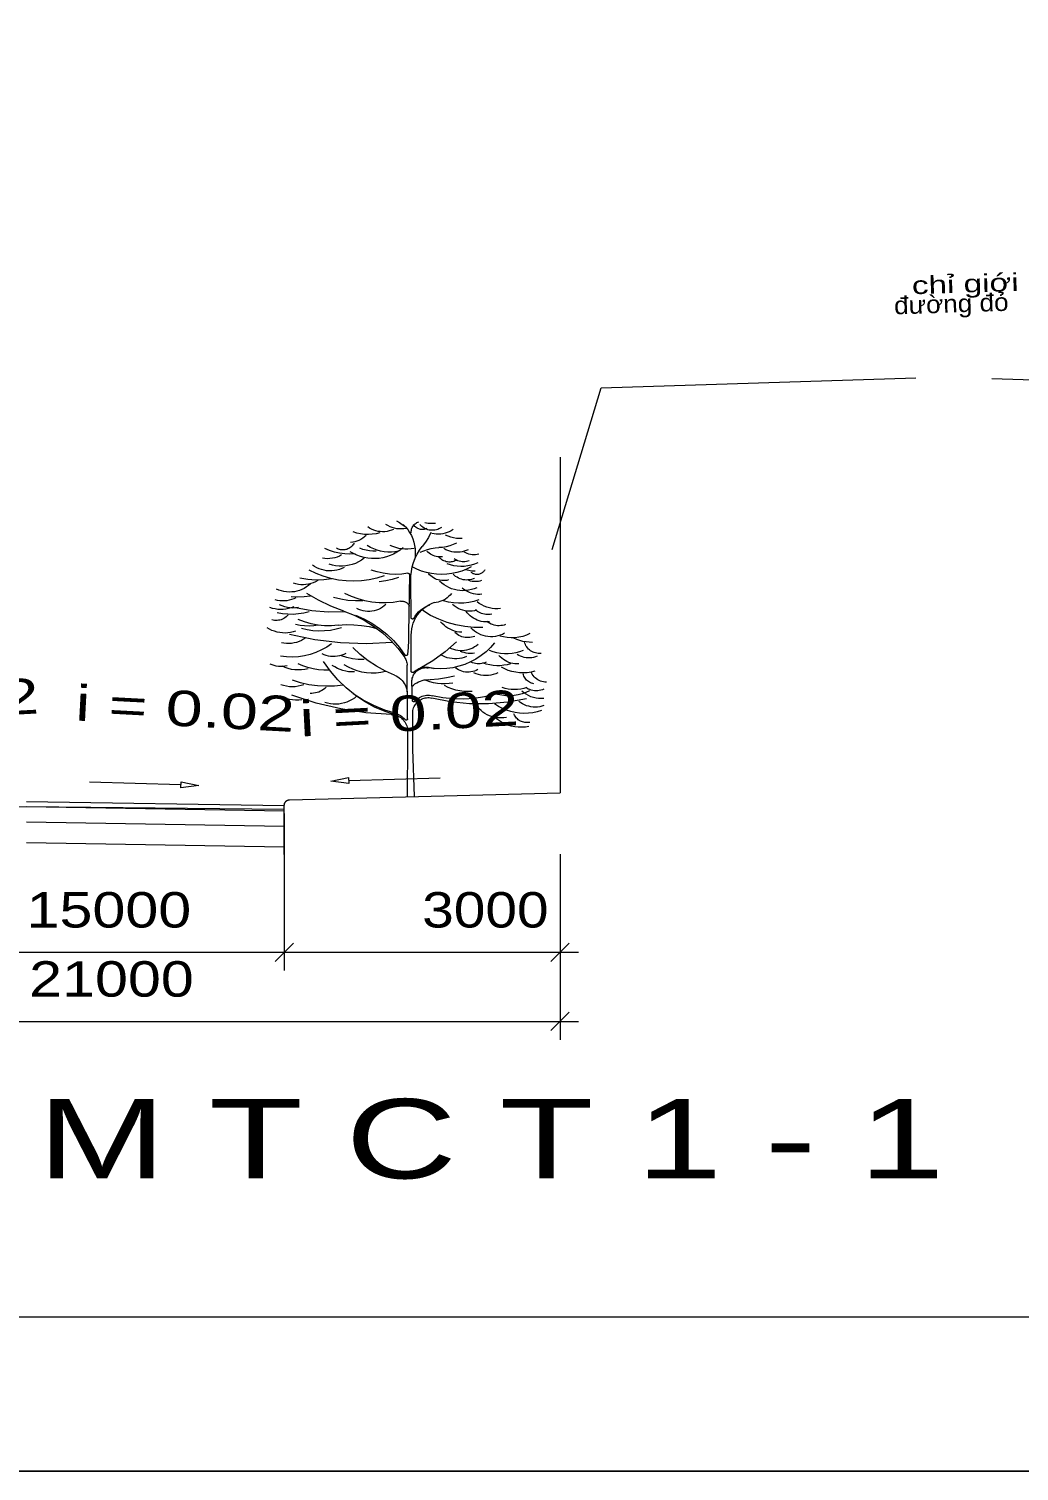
# Model space of a CAD drawing. Header units: metres. Extents: x 532950 to 537618, y 1849954 to 1853119.
# Drawn here: x 534366.3 to 534597.6, y 1849953.7 to 1850290.6 of the extents above; entities that cross this region are included whole.
import ezdxf

# ---------------------------------------------------------------- set-up
doc = ezdxf.new("R2010")
doc.units = ezdxf.units.M
doc.header["$LTSCALE"] = 3.1
for name, color, linetype, lineweight in [('1', 7, 'Continuous', 13), ('16', 7, 'Continuous', 13), ('2', 7, 'Continuous', 13), ('56', 7, 'Continuous', 13), ('57', 7, 'Continuous', 13), ('58', 7, 'Continuous', 13), ('59', 7, 'Continuous', 13)]:
    doc.layers.add(name, color=color, linetype=linetype, lineweight=lineweight)

msp = doc.modelspace()

# ---------------------------------------------------------------- linework, layer by layer
at = {"layer": '1'}
for p, q in [((534455.58, 1850153.03), (534455.46, 1850161.73)), ((534455.58, 1850140.52), (534455.58, 1850148.98)), ((534454.74, 1850129.44), (534454.62, 1850141.95)), ((534455.85, 1850133.71), (534455.74, 1850138.06))]:
    msp.add_line(p, q, dxfattribs=at)
for points in [[(534454.39, 1850173.88), (534453.85, 1850173.79), (534453.3, 1850173.75), (534452.75, 1850173.76), (534452.2, 1850173.82), (534451.66, 1850173.93), (534451.14, 1850174.08), (534450.63, 1850174.29), (534450.14, 1850174.53), (534449.67, 1850174.82)], [(534452.15, 1850175.65), (534452.82, 1850175.23), (534453.49, 1850174.8), (534454.15, 1850174.35)], [(534453.68, 1850174.82), (534454.25, 1850174.24), (534454.76, 1850173.61), (534455.21, 1850172.94), (534455.61, 1850172.22), (534455.93, 1850171.48), (534456.19, 1850170.71), (534456.37, 1850169.91), (534456.49, 1850169.11), (534456.53, 1850168.3), (534456.5, 1850167.49), (534456.39, 1850166.68)], [(534455.57, 1850172.82), (534455.56, 1850173.04), (534455.58, 1850173.27), (534455.61, 1850173.49), (534455.67, 1850173.71), (534455.74, 1850173.92), (534455.83, 1850174.13), (534455.94, 1850174.33), (534456.07, 1850174.51), (534456.21, 1850174.69), (534456.37, 1850174.85), (534456.54, 1850174.99), (534456.73, 1850175.13), (534456.92, 1850175.24), (534457.12, 1850175.34), (534457.34, 1850175.41)], [(534462.64, 1850174.12), (534462.36, 1850173.94), (534462.07, 1850173.79), (534461.76, 1850173.67), (534461.45, 1850173.57), (534461.12, 1850173.5), (534460.79, 1850173.46), (534460.46, 1850173.45), (534460.13, 1850173.47), (534459.81, 1850173.51), (534459.49, 1850173.59), (534459.17, 1850173.69), (534458.87, 1850173.82), (534458.57, 1850173.97), (534458.3, 1850174.15), (534458.04, 1850174.35), (534457.79, 1850174.58), (534457.57, 1850174.82)], [(534461.23, 1850175.06), (534460.4, 1850175.02), (534459.57, 1850175.06), (534458.75, 1850175.18)], [(534445.07, 1850172.23), (534444.69, 1850171.89), (534444.27, 1850171.59), (534443.84, 1850171.32), (534443.38, 1850171.09), (534442.91, 1850170.9), (534442.42, 1850170.75), (534441.92, 1850170.64), (534441.42, 1850170.57)], [(534448.26, 1850172.82), (534447.37, 1850172.63), (534446.47, 1850172.51), (534445.57, 1850172.47), (534444.66, 1850172.5), (534443.76, 1850172.61), (534442.87, 1850172.8), (534442, 1850173.05)], [(534451.44, 1850173.64), (534450.95, 1850173.45), (534450.45, 1850173.29), (534449.93, 1850173.18), (534449.41, 1850173.12), (534448.88, 1850173.1), (534448.35, 1850173.13), (534447.83, 1850173.2), (534447.32, 1850173.32), (534446.82, 1850173.49), (534446.33, 1850173.7), (534445.87, 1850173.94), (534445.42, 1850174.23)], [(534459.22, 1850173.88), (534459.02, 1850173.79), (534458.82, 1850173.72), (534458.61, 1850173.67), (534458.39, 1850173.64), (534458.18, 1850173.63), (534457.96, 1850173.64), (534457.75, 1850173.67), (534457.53, 1850173.72), (534457.33, 1850173.78), (534457.13, 1850173.87), (534456.94, 1850173.97), (534456.76, 1850174.09), (534456.59, 1850174.22), (534456.43, 1850174.37), (534456.29, 1850174.53), (534456.16, 1850174.71)], [(534460.17, 1850172.94), (534459.6, 1850171.78), (534458.93, 1850170.67), (534458.17, 1850169.63)], [(534465.36, 1850173.64), (534464.92, 1850173.36), (534464.46, 1850173.11), (534463.99, 1850172.9), (534463.49, 1850172.74), (534462.98, 1850172.62), (534462.47, 1850172.54), (534461.95, 1850172.51), (534461.43, 1850172.53), (534460.91, 1850172.59), (534460.4, 1850172.7)], [(534467.48, 1850171.52), (534466.81, 1850171.5), (534466.14, 1850171.55), (534465.48, 1850171.66), (534464.83, 1850171.83), (534464.19, 1850172.06), (534463.59, 1850172.34)], [(534442.48, 1850167.98), (534441.27, 1850167.9), (534440.06, 1850167.93), (534438.86, 1850168.07), (534437.67, 1850168.33), (534436.52, 1850168.69), (534435.4, 1850169.16)], [(534442.24, 1850170.46), (534442.12, 1850170.23), (534441.97, 1850170.02), (534441.81, 1850169.83), (534441.64, 1850169.64), (534441.45, 1850169.48), (534441.24, 1850169.33), (534441.02, 1850169.2), (534440.79, 1850169.09), (534440.56, 1850169), (534440.31, 1850168.93), (534440.06, 1850168.88), (534439.81, 1850168.85), (534439.56, 1850168.85), (534439.3, 1850168.87), (534439.05, 1850168.91), (534438.81, 1850168.97), (534438.57, 1850169.05), (534438.34, 1850169.15), (534438.11, 1850169.28)], [(534453.68, 1850169.39), (534452.99, 1850168.84), (534452.25, 1850168.34), (534451.48, 1850167.91), (534450.66, 1850167.55), (534449.83, 1850167.26), (534448.97, 1850167.04), (534448.09, 1850166.89), (534447.2, 1850166.83), (534446.32, 1850166.84), (534445.43, 1850166.92), (534444.56, 1850167.08), (534443.7, 1850167.32), (534442.87, 1850167.62), (534442.07, 1850168), (534441.3, 1850168.45)], [(534447.43, 1850168.57), (534446.63, 1850168.57), (534445.84, 1850168.64), (534445.05, 1850168.78), (534444.28, 1850169), (534443.54, 1850169.28)], [(534452.62, 1850168.57), (534451.79, 1850168.42), (534450.94, 1850168.35), (534450.1, 1850168.35), (534449.25, 1850168.43), (534448.42, 1850168.57), (534447.6, 1850168.79), (534446.81, 1850169.08), (534446.04, 1850169.44), (534445.31, 1850169.87)], [(534456.24, 1850169.23), (534455.54, 1850169.11), (534454.82, 1850169.05), (534454.1, 1850169.05), (534453.39, 1850169.11), (534452.68, 1850169.23), (534451.99, 1850169.4), (534451.31, 1850169.64), (534450.66, 1850169.93)], [(534455.46, 1850161.73), (534455.49, 1850162.79), (534455.61, 1850163.85), (534455.82, 1850164.89), (534456.12, 1850165.92), (534456.51, 1850166.91), (534456.99, 1850167.86), (534457.54, 1850168.77), (534458.17, 1850169.63)], [(534457.69, 1850168.33), (534458.52, 1850168.68), (534459.38, 1850168.97), (534460.26, 1850169.18), (534461.15, 1850169.32), (534462.05, 1850169.39)], [(534462.88, 1850167.27), (534462.51, 1850167.23), (534462.15, 1850167.23), (534461.78, 1850167.26), (534461.42, 1850167.32), (534461.07, 1850167.41), (534460.72, 1850167.54), (534460.39, 1850167.69), (534460.07, 1850167.87), (534459.77, 1850168.08), (534459.48, 1850168.31), (534459.22, 1850168.57)], [(534466.18, 1850170.46), (534465.4, 1850170.1), (534464.59, 1850169.82), (534463.76, 1850169.6), (534462.91, 1850169.46), (534462.05, 1850169.39)], [(534468.89, 1850168.92), (534468.45, 1850168.72), (534467.98, 1850168.55), (534467.5, 1850168.42), (534467.02, 1850168.34), (534466.53, 1850168.3), (534466.03, 1850168.3), (534465.54, 1850168.34), (534465.05, 1850168.42), (534464.58, 1850168.55), (534464.11, 1850168.71), (534463.66, 1850168.92), (534463.23, 1850169.16)], [(534471.37, 1850167.86), (534470.99, 1850167.78), (534470.6, 1850167.74), (534470.2, 1850167.72), (534469.81, 1850167.74), (534469.42, 1850167.8), (534469.04, 1850167.88), (534468.66, 1850168), (534468.3, 1850168.15), (534467.95, 1850168.33)], [(534439.92, 1850164.75), (534439.37, 1850164.5), (534438.81, 1850164.29), (534438.22, 1850164.13), (534437.63, 1850164.03), (534437.03, 1850163.97), (534436.43, 1850163.97), (534435.83, 1850164.01), (534435.23, 1850164.11), (534434.65, 1850164.26), (534434.08, 1850164.46), (534433.53, 1850164.71), (534433, 1850165), (534432.5, 1850165.34)], [(534439.33, 1850167.68), (534438.82, 1850167.42), (534438.28, 1850167.2), (534437.72, 1850167.03), (534437.16, 1850166.9), (534436.58, 1850166.83), (534436, 1850166.8), (534435.42, 1850166.83), (534434.84, 1850166.9)], [(534444.61, 1850166.9), (534443.96, 1850166.45), (534443.28, 1850166.06), (534442.56, 1850165.73), (534441.82, 1850165.46), (534441.06, 1850165.27), (534440.29, 1850165.14), (534439.5, 1850165.08), (534438.72, 1850165.09), (534437.93, 1850165.17), (534437.16, 1850165.31), (534436.4, 1850165.53)], [(534469.6, 1850164.91), (534468.53, 1850164.37), (534467.41, 1850163.92), (534466.27, 1850163.57), (534465.09, 1850163.32), (534463.9, 1850163.17), (534462.7, 1850163.12), (534461.5, 1850163.17), (534460.31, 1850163.32), (534459.14, 1850163.57), (534457.99, 1850163.92), (534456.88, 1850164.37), (534455.8, 1850164.91)], [(534466.3, 1850166.56), (534466.05, 1850166.41), (534465.78, 1850166.29), (534465.51, 1850166.19), (534465.23, 1850166.11), (534464.94, 1850166.06), (534464.65, 1850166.04), (534464.36, 1850166.04), (534464.07, 1850166.07), (534463.78, 1850166.12), (534463.5, 1850166.2), (534463.23, 1850166.3), (534462.96, 1850166.43), (534462.71, 1850166.58), (534462.48, 1850166.75), (534462.26, 1850166.94), (534462.05, 1850167.15)], [(534471.13, 1850165.85), (534470.37, 1850165.54), (534469.59, 1850165.3), (534468.79, 1850165.13), (534467.97, 1850165.03), (534467.15, 1850165.01), (534466.33, 1850165.05), (534465.52, 1850165.17), (534464.72, 1850165.36), (534463.94, 1850165.62)], [(534469.13, 1850166.32), (534468.81, 1850166.23), (534468.48, 1850166.16), (534468.14, 1850166.12), (534467.81, 1850166.11), (534467.47, 1850166.12), (534467.14, 1850166.17), (534466.81, 1850166.24), (534466.49, 1850166.34), (534466.18, 1850166.47), (534465.88, 1850166.62), (534465.59, 1850166.8)], [(534433.75, 1850161.71), (534433.23, 1850161.43), (534432.69, 1850161.19), (534432.14, 1850160.99), (534431.57, 1850160.85), (534430.98, 1850160.76), (534430.4, 1850160.72), (534429.81, 1850160.73), (534429.22, 1850160.79), (534428.64, 1850160.91), (534428.08, 1850161.07)], [(534437.06, 1850162.09), (534435.18, 1850161.87), (534433.29, 1850161.83), (534431.41, 1850161.97), (534429.54, 1850162.29)], [(534449.29, 1850162.79), (534447.56, 1850162.26), (534445.79, 1850161.87), (534443.99, 1850161.64), (534442.17, 1850161.55), (534440.36, 1850161.61), (534438.56, 1850161.83), (534436.78, 1850162.2), (534435.04, 1850162.71), (534433.35, 1850163.37), (534431.72, 1850164.16)], [(534454.79, 1850163.41), (534453.36, 1850163.21), (534451.92, 1850163.14), (534450.47, 1850163.2), (534449.04, 1850163.4), (534447.64, 1850163.72), (534446.26, 1850164.17)], [(534452.61, 1850162.4), (534451.15, 1850161.94), (534449.65, 1850161.62), (534448.12, 1850161.43)], [(534454.79, 1850163.41), (534454.82, 1850163.42), (534454.85, 1850163.42), (534454.87, 1850163.42), (534454.9, 1850163.41), (534454.93, 1850163.41), (534454.96, 1850163.4), (534454.98, 1850163.39), (534455.01, 1850163.37), (534455.03, 1850163.36), (534455.06, 1850163.34), (534455.08, 1850163.32), (534455.1, 1850163.3), (534455.11, 1850163.28), (534455.13, 1850163.25), (534455.14, 1850163.23), (534455.15, 1850163.2), (534455.16, 1850163.17), (534455.17, 1850163.15), (534455.17, 1850163.12), (534455.17, 1850163.09)], [(534455.17, 1850163.09), (534455.12, 1850158.5), (534455.06, 1850153.9), (534454.98, 1850149.31)], [(534464.29, 1850161.84), (534463.9, 1850161.75), (534463.5, 1850161.7), (534463.1, 1850161.69), (534462.7, 1850161.71), (534462.3, 1850161.77), (534461.9, 1850161.86), (534461.52, 1850161.98), (534461.15, 1850162.14), (534460.79, 1850162.33), (534460.46, 1850162.55), (534460.14, 1850162.8), (534459.85, 1850163.07), (534459.58, 1850163.37)], [(534470.89, 1850160.03), (534470.27, 1850159.78), (534469.63, 1850159.59), (534468.97, 1850159.45), (534468.31, 1850159.37), (534467.64, 1850159.34), (534466.97, 1850159.37), (534466.31, 1850159.46), (534465.66, 1850159.61), (534465.02, 1850159.81), (534464.4, 1850160.06), (534463.8, 1850160.37), (534463.24, 1850160.72), (534462.7, 1850161.12), (534462.21, 1850161.57)], [(534470.4, 1850162.22), (534470.04, 1850162.08), (534469.66, 1850161.96), (534469.28, 1850161.88), (534468.89, 1850161.84), (534468.5, 1850161.83), (534468.12, 1850161.85), (534467.73, 1850161.91), (534467.35, 1850162), (534466.98, 1850162.12), (534466.62, 1850162.28), (534466.28, 1850162.47), (534465.96, 1850162.68), (534465.65, 1850162.93), (534465.37, 1850163.2)], [(534470.48, 1850163.93), (534470.11, 1850163.91), (534469.74, 1850163.91), (534469.37, 1850163.95), (534469, 1850164.02), (534468.64, 1850164.12), (534468.29, 1850164.25)], [(534471.96, 1850161.72), (534471.62, 1850161.6), (534471.26, 1850161.52), (534470.9, 1850161.47), (534470.54, 1850161.45), (534470.17, 1850161.46), (534469.81, 1850161.51), (534469.46, 1850161.59), (534469.11, 1850161.7), (534468.78, 1850161.84)], [(534472.79, 1850164.2), (534472.69, 1850164.04), (534472.58, 1850163.89), (534472.46, 1850163.76), (534472.32, 1850163.63), (534472.18, 1850163.51), (534472.02, 1850163.41), (534471.86, 1850163.32), (534471.69, 1850163.25), (534471.51, 1850163.19), (534471.33, 1850163.15), (534471.15, 1850163.13), (534470.97, 1850163.12), (534470.78, 1850163.13), (534470.6, 1850163.15), (534470.42, 1850163.19), (534470.24, 1850163.24), (534470.07, 1850163.31), (534469.9, 1850163.4), (534469.75, 1850163.5), (534469.6, 1850163.61)], [(534432.04, 1850160.97), (534431.58, 1850160.57), (534431.09, 1850160.21), (534430.57, 1850159.89), (534430.03, 1850159.62), (534429.46, 1850159.4), (534428.88, 1850159.23), (534428.28, 1850159.11), (534427.67, 1850159.05), (534427.07, 1850159.03), (534426.46, 1850159.07), (534425.86, 1850159.16), (534425.27, 1850159.3), (534424.69, 1850159.49), (534424.13, 1850159.73)], [(534432.09, 1850158.08), (534430.59, 1850157.87), (534429.08, 1850157.8), (534427.57, 1850157.89)], [(534439.82, 1850154.59), (534436.84, 1850155.73), (534433.96, 1850157.09), (534431.19, 1850158.67)], [(534453.04, 1850156.87), (534451.39, 1850156.6), (534449.73, 1850156.48), (534448.07, 1850156.5), (534446.41, 1850156.67), (534444.78, 1850156.97), (534443.18, 1850157.42), (534441.62, 1850158), (534440.11, 1850158.71)], [(534464.96, 1850158.65), (534464.66, 1850158.29), (534464.32, 1850157.96), (534463.96, 1850157.66), (534463.57, 1850157.39), (534463.16, 1850157.16), (534462.73, 1850156.96), (534462.29, 1850156.8), (534461.84, 1850156.67), (534461.38, 1850156.58), (534460.91, 1850156.54)], [(534472.08, 1850158.53), (534471.58, 1850158.49), (534471.09, 1850158.49), (534470.59, 1850158.53), (534470.1, 1850158.62), (534469.62, 1850158.74), (534469.16, 1850158.91), (534468.71, 1850159.12), (534468.27, 1850159.36), (534467.86, 1850159.64), (534467.48, 1850159.95)], [(534428.14, 1850155.59), (534427.55, 1850155.36), (534426.94, 1850155.17), (534426.31, 1850155.04), (534425.68, 1850154.97), (534425.04, 1850154.95), (534424.4, 1850154.98), (534423.77, 1850155.07), (534423.15, 1850155.21), (534422.54, 1850155.4)], [(534428.65, 1850157.69), (534428.15, 1850157.46), (534427.63, 1850157.27), (534427.1, 1850157.12), (534426.56, 1850157.01), (534426.01, 1850156.96), (534425.45, 1850156.94), (534424.9, 1850156.98), (534424.35, 1850157.06), (534423.81, 1850157.18)], [(534429.23, 1850155.4), (534428.59, 1850155.31), (534427.94, 1850155.29), (534427.3, 1850155.32), (534426.66, 1850155.41), (534426.03, 1850155.56), (534425.42, 1850155.77), (534424.83, 1850156.04)], [(534439.99, 1850154.38), (534436.16, 1850154.32), (534432.35, 1850154.64), (534428.59, 1850155.33)], [(534444.25, 1850156.99), (534442.53, 1850156.96), (534440.81, 1850157.08), (534439.11, 1850157.35), (534437.44, 1850157.76)], [(534439.82, 1850154.59), (534442.24, 1850153.64), (534444.57, 1850152.47), (534446.77, 1850151.09), (534448.84, 1850149.52), (534450.76, 1850147.75), (534452.5, 1850145.82), (534454.06, 1850143.74)], [(534449.68, 1850156.15), (534449.29, 1850155.8), (534448.86, 1850155.49), (534448.41, 1850155.22), (534447.94, 1850154.98), (534447.45, 1850154.8), (534446.94, 1850154.65), (534446.42, 1850154.55), (534445.9, 1850154.5), (534445.37, 1850154.5), (534444.85, 1850154.54), (534444.33, 1850154.63), (534443.82, 1850154.77), (534443.33, 1850154.95), (534442.85, 1850155.17)], [(534453.04, 1850156.87), (534453.2, 1850156.89), (534453.36, 1850156.9), (534453.52, 1850156.9), (534453.68, 1850156.88), (534453.84, 1850156.85), (534454, 1850156.81), (534454.15, 1850156.75), (534454.3, 1850156.68), (534454.44, 1850156.59), (534454.57, 1850156.5), (534454.69, 1850156.39), (534454.8, 1850156.27), (534454.91, 1850156.14), (534455, 1850156.01), (534455.07, 1850155.87), (534455.14, 1850155.72)], [(534455.58, 1850148.98), (534455.61, 1850149.69), (534455.7, 1850150.4), (534455.86, 1850151.1), (534456.07, 1850151.78), (534456.35, 1850152.44), (534456.68, 1850153.07), (534457.07, 1850153.68), (534457.51, 1850154.24), (534457.99, 1850154.77), (534458.52, 1850155.25), (534459.09, 1850155.68), (534459.7, 1850156.06), (534460.34, 1850156.38), (534461, 1850156.65)], [(534456.19, 1850152.87), (534456.52, 1850153.41), (534456.89, 1850153.91), (534457.31, 1850154.37), (534457.77, 1850154.8), (534458.27, 1850155.19), (534458.8, 1850155.52), (534459.35, 1850155.81), (534459.93, 1850156.05)], [(534472.27, 1850150.78), (534470.17, 1850150.78), (534468.07, 1850150.97), (534466, 1850151.35), (534463.97, 1850151.91), (534462.01, 1850152.66), (534460.11, 1850153.58), (534458.31, 1850154.68)], [(534471.37, 1850157.19), (534470.22, 1850156.83), (534469.05, 1850156.58), (534467.86, 1850156.44), (534466.65, 1850156.4), (534465.45, 1850156.47), (534464.27, 1850156.66), (534463.1, 1850156.94)], [(534470.89, 1850154.76), (534470.35, 1850154.64), (534469.8, 1850154.58), (534469.25, 1850154.56), (534468.7, 1850154.59), (534468.15, 1850154.67), (534467.61, 1850154.81), (534467.09, 1850154.98), (534466.58, 1850155.21), (534466.1, 1850155.48), (534465.64, 1850155.79), (534465.21, 1850156.14)], [(534473.9, 1850152.08), (534473.41, 1850152.04), (534472.92, 1850152.04), (534472.43, 1850152.09), (534471.95, 1850152.17), (534471.47, 1850152.3), (534471.01, 1850152.46), (534470.56, 1850152.67), (534470.14, 1850152.91), (534469.73, 1850153.18), (534469.35, 1850153.49), (534468.99, 1850153.83), (534468.67, 1850154.2), (534468.38, 1850154.59)], [(534474.38, 1850153.86), (534474.05, 1850153.8), (534473.7, 1850153.76), (534473.36, 1850153.75), (534473.02, 1850153.77), (534472.68, 1850153.82), (534472.34, 1850153.9), (534472.01, 1850154), (534471.7, 1850154.14), (534471.39, 1850154.3), (534471.1, 1850154.48), (534470.83, 1850154.69), (534470.57, 1850154.92)], [(534476.43, 1850155.17), (534475.79, 1850155.13), (534475.14, 1850155.14), (534474.49, 1850155.21), (534473.86, 1850155.33), (534473.23, 1850155.51), (534472.63, 1850155.74), (534472.05, 1850156.02), (534471.49, 1850156.36), (534470.97, 1850156.74)], [(534426.81, 1850153.68), (534426.59, 1850153.44), (534426.35, 1850153.21), (534426.09, 1850153.02), (534425.82, 1850152.84), (534425.53, 1850152.7), (534425.22, 1850152.57), (534424.91, 1850152.48), (534424.59, 1850152.42), (534424.27, 1850152.38), (534423.95, 1850152.37), (534423.62, 1850152.4), (534423.3, 1850152.45), (534422.99, 1850152.53)], [(534431.71, 1850154.44), (534430.49, 1850154.12), (534429.25, 1850153.91), (534428, 1850153.81), (534426.74, 1850153.83), (534425.49, 1850153.95), (534424.26, 1850154.19)], [(534433.87, 1850151.26), (534432.81, 1850151.11), (534431.75, 1850151.06), (534430.69, 1850151.1), (534429.63, 1850151.23), (534428.59, 1850151.46)], [(534438.55, 1850151.26), (534436.96, 1850151.14), (534435.36, 1850151.16), (534433.78, 1850151.32), (534432.21, 1850151.62), (534430.67, 1850152.06), (534429.18, 1850152.63)], [(534438.55, 1850151.26), (534440.36, 1850151.41), (534442.18, 1850151.4), (534443.99, 1850151.24), (534445.78, 1850150.94), (534447.53, 1850150.48)], [(534442.56, 1850153.64), (534444.52, 1850152.76), (534446.41, 1850151.72), (534448.2, 1850150.52), (534449.87, 1850149.17), (534451.42, 1850147.67), (534452.84, 1850146.05), (534454.11, 1850144.31)], [(534456.19, 1850152.87), (534456.17, 1850152.85), (534456.16, 1850152.83), (534456.14, 1850152.8), (534456.12, 1850152.79), (534456.1, 1850152.77), (534456.07, 1850152.75), (534456.05, 1850152.74), (534456.02, 1850152.73), (534456, 1850152.72), (534455.97, 1850152.71), (534455.94, 1850152.71), (534455.91, 1850152.71), (534455.88, 1850152.71), (534455.86, 1850152.71), (534455.83, 1850152.72), (534455.8, 1850152.72), (534455.77, 1850152.73), (534455.75, 1850152.75), (534455.73, 1850152.76), (534455.7, 1850152.78), (534455.68, 1850152.8), (534455.66, 1850152.82), (534455.64, 1850152.84), (534455.63, 1850152.86), (534455.62, 1850152.89), (534455.6, 1850152.91), (534455.6, 1850152.94), (534455.59, 1850152.97), (534455.58, 1850153), (534455.58, 1850153.03)], [(534467.4, 1850149.64), (534466.84, 1850149.68), (534466.27, 1850149.77), (534465.72, 1850149.9), (534465.18, 1850150.09), (534464.66, 1850150.32), (534464.16, 1850150.59), (534463.69, 1850150.9), (534463.24, 1850151.26), (534462.83, 1850151.65), (534462.45, 1850152.08)], [(534477.63, 1850151.43), (534477.26, 1850151.31), (534476.88, 1850151.23), (534476.5, 1850151.18), (534476.12, 1850151.16), (534475.73, 1850151.17), (534475.34, 1850151.22), (534474.97, 1850151.3), (534474.6, 1850151.41), (534474.24, 1850151.55), (534473.89, 1850151.73), (534473.56, 1850151.93), (534473.25, 1850152.16)], [(534428.59, 1850149.9), (534427.99, 1850149.71), (534427.38, 1850149.57), (534426.75, 1850149.48), (534426.13, 1850149.45), (534425.5, 1850149.47), (534424.87, 1850149.55), (534424.25, 1850149.67), (534423.65, 1850149.85), (534423.06, 1850150.08), (534422.5, 1850150.35), (534421.96, 1850150.68)], [(534430.94, 1850148.33), (534430.44, 1850148), (534429.92, 1850147.71), (534429.38, 1850147.47), (534428.81, 1850147.28), (534428.23, 1850147.13), (534427.65, 1850147.03), (534427.05, 1850146.99), (534426.45, 1850147), (534425.86, 1850147.05), (534425.28, 1850147.16)], [(534451.15, 1850147.26), (534445.1, 1850146.93), (534439.05, 1850147.13), (534433.05, 1850147.86), (534427.13, 1850149.12)], [(534439.33, 1850150.68), (534438.02, 1850150.32), (534436.69, 1850150.08), (534435.34, 1850149.94), (534433.98, 1850149.91), (534432.63, 1850149.99), (534431.28, 1850150.18), (534429.96, 1850150.48)], [(534454.98, 1850149.31), (534454.93, 1850147.69), (534454.84, 1850146.07), (534454.7, 1850144.46)], [(534470.41, 1850148.67), (534470.05, 1850148.55), (534469.67, 1850148.46), (534469.3, 1850148.4), (534468.92, 1850148.38), (534468.54, 1850148.39), (534468.16, 1850148.43), (534467.78, 1850148.5), (534467.42, 1850148.6), (534467.06, 1850148.74), (534466.71, 1850148.9), (534466.38, 1850149.09), (534466.07, 1850149.31), (534465.78, 1850149.56)], [(534477.39, 1850149.4), (534476.87, 1850149.14), (534476.34, 1850148.93), (534475.79, 1850148.77), (534475.23, 1850148.66), (534474.66, 1850148.6), (534474.08, 1850148.59), (534473.51, 1850148.64), (534472.94, 1850148.73), (534472.39, 1850148.87), (534471.85, 1850149.07), (534471.33, 1850149.31), (534470.83, 1850149.59), (534470.36, 1850149.92), (534469.92, 1850150.29), (534469.51, 1850150.7)], [(534483.31, 1850149.32), (534482.48, 1850148.96), (534481.62, 1850148.68), (534480.73, 1850148.49), (534479.84, 1850148.37), (534478.93, 1850148.34), (534478.03, 1850148.39), (534477.13, 1850148.53), (534476.25, 1850148.75)], [(534483.88, 1850147.28), (534483.14, 1850147.29), (534482.4, 1850147.36), (534481.67, 1850147.49), (534480.95, 1850147.68), (534480.25, 1850147.94), (534479.58, 1850148.26)], [(534436.99, 1850146.96), (534435.84, 1850146.17), (534434.61, 1850145.49), (534433.34, 1850144.91), (534432.01, 1850144.46), (534430.65, 1850144.12), (534429.27, 1850143.91), (534427.87, 1850143.83), (534426.47, 1850143.87), (534425.08, 1850144.03)], [(534440.33, 1850144.69), (534439.86, 1850144.46), (534439.36, 1850144.27), (534438.86, 1850144.13), (534438.34, 1850144.03), (534437.81, 1850143.97), (534437.29, 1850143.96), (534436.76, 1850144), (534436.24, 1850144.08), (534435.73, 1850144.21), (534435.23, 1850144.38), (534434.75, 1850144.6)], [(534451.68, 1850139.59), (534449.54, 1850140.55), (534447.48, 1850141.69), (534445.53, 1850142.99), (534443.68, 1850144.44), (534441.97, 1850146.04)], [(534454.7, 1850144.46), (534454.7, 1850144.43), (534454.69, 1850144.41), (534454.68, 1850144.38), (534454.67, 1850144.35), (534454.66, 1850144.33), (534454.64, 1850144.3), (534454.62, 1850144.28), (534454.6, 1850144.26), (534454.58, 1850144.24), (534454.56, 1850144.23), (534454.54, 1850144.21), (534454.51, 1850144.2), (534454.48, 1850144.19), (534454.46, 1850144.18), (534454.43, 1850144.17), (534454.4, 1850144.17), (534454.37, 1850144.17), (534454.34, 1850144.17), (534454.32, 1850144.18), (534454.29, 1850144.18), (534454.26, 1850144.19), (534454.24, 1850144.2), (534454.21, 1850144.22), (534454.19, 1850144.23), (534454.17, 1850144.25), (534454.14, 1850144.27), (534454.13, 1850144.29), (534454.11, 1850144.31)], [(534466.19, 1850147.37), (534463.51, 1850145.06), (534460.63, 1850142.99), (534457.58, 1850141.19)], [(534475.07, 1850147.16), (534474.11, 1850146.07), (534473.05, 1850145.08), (534471.92, 1850144.18), (534470.71, 1850143.38), (534469.43, 1850142.7), (534468.09, 1850142.13), (534466.72, 1850141.68), (534465.3, 1850141.35), (534463.87, 1850141.15), (534462.42, 1850141.08), (534460.97, 1850141.14), (534459.53, 1850141.32)], [(534471.22, 1850146.8), (534470.82, 1850146.48), (534470.4, 1850146.2), (534469.96, 1850145.95), (534469.49, 1850145.74), (534469.01, 1850145.58), (534468.52, 1850145.45), (534468.02, 1850145.37), (534467.51, 1850145.33), (534467, 1850145.33), (534466.49, 1850145.38), (534465.99, 1850145.47), (534465.5, 1850145.6), (534465.02, 1850145.77), (534464.56, 1850145.99)], [(534470.33, 1850144.77), (534469.86, 1850144.71), (534469.38, 1850144.69), (534468.91, 1850144.71), (534468.44, 1850144.77), (534467.98, 1850144.87), (534467.52, 1850145), (534467.08, 1850145.17)], [(534481.71, 1850145.4), (534480.87, 1850145.09), (534480.01, 1850144.86), (534479.13, 1850144.71), (534478.25, 1850144.63), (534477.36, 1850144.63), (534476.47, 1850144.71), (534475.59, 1850144.86), (534474.73, 1850145.09), (534473.9, 1850145.4)], [(534485.91, 1850144.69), (534485.59, 1850144.67), (534485.27, 1850144.68), (534484.95, 1850144.72), (534484.64, 1850144.79), (534484.33, 1850144.88), (534484.03, 1850145), (534483.75, 1850145.15), (534483.47, 1850145.32), (534483.22, 1850145.51), (534482.98, 1850145.72), (534482.76, 1850145.96), (534482.56, 1850146.21), (534482.39, 1850146.48), (534482.24, 1850146.77), (534482.11, 1850147.06), (534482.01, 1850147.37)], [(534426.57, 1850141.81), (534426.07, 1850141.71), (534425.57, 1850141.66), (534425.07, 1850141.64), (534424.56, 1850141.67), (534424.06, 1850141.74), (534423.57, 1850141.85), (534423.09, 1850142), (534422.62, 1850142.19)], [(534431.48, 1850141.13), (534430.72, 1850140.96), (534429.95, 1850140.85), (534429.17, 1850140.82), (534428.39, 1850140.86), (534427.62, 1850140.97), (534426.86, 1850141.15), (534426.13, 1850141.4), (534425.41, 1850141.71)], [(534436.38, 1850140.75), (534435.14, 1850140.75), (534433.9, 1850140.85), (534432.68, 1850141.06), (534431.47, 1850141.37), (534430.3, 1850141.78), (534429.17, 1850142.29)], [(534452.07, 1850130.25), (534449.51, 1850131.09), (534447.04, 1850132.16), (534444.68, 1850133.45), (534442.45, 1850134.95), (534440.36, 1850136.65), (534438.43, 1850138.53), (534436.69, 1850140.57), (534435.13, 1850142.77)], [(534442.35, 1850140.36), (534441.66, 1850140.36), (534440.97, 1850140.42), (534440.29, 1850140.53), (534439.62, 1850140.7), (534438.97, 1850140.92), (534438.34, 1850141.2), (534437.73, 1850141.53), (534437.15, 1850141.9)], [(534444.56, 1850143.25), (534443.22, 1850143.28), (534441.88, 1850143.44), (534440.56, 1850143.72), (534439.27, 1850144.12)], [(534449.57, 1850140.46), (534448.48, 1850140.24), (534447.37, 1850140.11), (534446.26, 1850140.09), (534445.15, 1850140.17), (534444.05, 1850140.34), (534442.97, 1850140.62), (534441.92, 1850140.99), (534440.91, 1850141.45), (534439.94, 1850142)], [(534454.06, 1850143.74), (534454.2, 1850143.51), (534454.33, 1850143.27), (534454.43, 1850143.01), (534454.51, 1850142.76), (534454.57, 1850142.49), (534454.6, 1850142.22), (534454.62, 1850141.95)], [(534455.74, 1850138.06), (534455.75, 1850138.34), (534455.78, 1850138.63), (534455.84, 1850138.91), (534455.92, 1850139.18), (534456.02, 1850139.45), (534456.15, 1850139.7), (534456.3, 1850139.95), (534456.47, 1850140.18), (534456.66, 1850140.39), (534456.87, 1850140.59), (534457.09, 1850140.76), (534457.33, 1850140.92), (534457.58, 1850141.05), (534457.85, 1850141.17), (534458.12, 1850141.25), (534458.4, 1850141.32), (534458.68, 1850141.36), (534458.96, 1850141.37), (534459.25, 1850141.36), (534459.53, 1850141.32)], [(534456.12, 1850140.29), (534456.41, 1850140.54), (534456.72, 1850140.77), (534457.05, 1850140.97), (534457.39, 1850141.14), (534457.75, 1850141.28), (534458.12, 1850141.38), (534458.49, 1850141.46), (534458.87, 1850141.5), (534459.26, 1850141.5), (534459.64, 1850141.47), (534460.02, 1850141.41), (534460.39, 1850141.32), (534460.75, 1850141.19)], [(534468.46, 1850143.96), (534467.93, 1850143.76), (534467.38, 1850143.6), (534466.82, 1850143.5), (534466.26, 1850143.44), (534465.69, 1850143.43), (534465.13, 1850143.47), (534464.56, 1850143.55), (534464.01, 1850143.69), (534463.47, 1850143.87), (534462.95, 1850144.09), (534462.45, 1850144.36)], [(534471.16, 1850140.91), (534470.78, 1850140.72), (534470.37, 1850140.57), (534469.96, 1850140.45), (534469.54, 1850140.37), (534469.11, 1850140.33), (534468.68, 1850140.32), (534468.25, 1850140.35), (534467.83, 1850140.42), (534467.42, 1850140.53), (534467.01, 1850140.67), (534466.62, 1850140.85), (534466.24, 1850141.06), (534465.89, 1850141.3)], [(534473.11, 1850142.66), (534472.78, 1850142.53), (534472.43, 1850142.42), (534472.08, 1850142.34), (534471.72, 1850142.29), (534471.36, 1850142.27), (534470.99, 1850142.29), (534470.63, 1850142.34), (534470.28, 1850142.42), (534469.93, 1850142.53), (534469.6, 1850142.66)], [(534478.78, 1850142.27), (534477.98, 1850142.06), (534477.18, 1850141.91), (534476.36, 1850141.83), (534475.54, 1850141.82), (534474.72, 1850141.88), (534473.91, 1850142.01), (534473.11, 1850142.2), (534472.33, 1850142.47)], [(534480.73, 1850142.27), (534480.25, 1850142.26), (534479.77, 1850142.28), (534479.3, 1850142.34), (534478.83, 1850142.45), (534478.37, 1850142.59), (534477.93, 1850142.78), (534477.5, 1850143), (534477.1, 1850143.26), (534476.72, 1850143.55), (534476.37, 1850143.87), (534476.04, 1850144.23)], [(534484.44, 1850140.52), (534483.57, 1850140.31), (534482.68, 1850140.18), (534481.78, 1850140.13), (534480.88, 1850140.16), (534479.99, 1850140.28), (534479.11, 1850140.47), (534478.26, 1850140.73), (534477.43, 1850141.08), (534476.63, 1850141.49)], [(534485.03, 1850144.03), (534484.61, 1850143.88), (534484.18, 1850143.77), (534483.74, 1850143.69), (534483.3, 1850143.65), (534482.86, 1850143.65), (534482.41, 1850143.68), (534481.98, 1850143.76), (534481.55, 1850143.87), (534481.13, 1850144.02), (534480.73, 1850144.2), (534480.34, 1850144.42)], [(534439.66, 1850137.28), (534437.67, 1850137.06), (534435.66, 1850137.01), (534433.67, 1850137.12), (534431.68, 1850137.39), (534429.73, 1850137.84), (534427.82, 1850138.44)], [(534451.68, 1850139.59), (534452.08, 1850139.42), (534452.45, 1850139.2), (534452.8, 1850138.96), (534453.13, 1850138.68), (534453.43, 1850138.38), (534453.71, 1850138.05), (534453.95, 1850137.7), (534454.16, 1850137.32), (534454.34, 1850136.93), (534454.47, 1850136.53), (534454.58, 1850136.11), (534454.64, 1850135.69), (534454.67, 1850135.26)], [(534456.12, 1850140.29), (534456.1, 1850140.27), (534456.08, 1850140.25), (534456.06, 1850140.24), (534456.03, 1850140.23), (534456, 1850140.22), (534455.98, 1850140.21), (534455.95, 1850140.2), (534455.92, 1850140.2), (534455.89, 1850140.2), (534455.87, 1850140.2), (534455.84, 1850140.2), (534455.81, 1850140.21), (534455.78, 1850140.22), (534455.76, 1850140.23), (534455.73, 1850140.24), (534455.71, 1850140.26), (534455.69, 1850140.28), (534455.67, 1850140.3), (534455.65, 1850140.32), (534455.63, 1850140.34), (534455.62, 1850140.36), (534455.6, 1850140.39), (534455.59, 1850140.41), (534455.59, 1850140.44), (534455.58, 1850140.47), (534455.58, 1850140.49), (534455.58, 1850140.52)], [(534455.74, 1850137), (534456.09, 1850137.31), (534456.46, 1850137.59), (534456.86, 1850137.84), (534457.28, 1850138.06), (534457.72, 1850138.24), (534458.16, 1850138.38), (534458.62, 1850138.49), (534459.09, 1850138.55), (534459.56, 1850138.58), (534460.03, 1850138.56)], [(534465.3, 1850137.78), (534464.41, 1850137.64), (534463.5, 1850137.57), (534462.59, 1850137.58), (534461.69, 1850137.67), (534460.79, 1850137.83), (534459.91, 1850138.06), (534459.06, 1850138.37)], [(534465.69, 1850139.34), (534463.82, 1850138.97), (534461.93, 1850138.71), (534460.03, 1850138.56)], [(534475.85, 1850140.12), (534475.31, 1850139.91), (534474.75, 1850139.74), (534474.18, 1850139.62), (534473.6, 1850139.55), (534473.02, 1850139.52), (534472.43, 1850139.55), (534471.86, 1850139.62), (534471.29, 1850139.74), (534470.73, 1850139.91), (534470.19, 1850140.12)], [(534484.24, 1850137.58), (534483.97, 1850137.65), (534483.7, 1850137.73), (534483.44, 1850137.84), (534483.2, 1850137.97), (534482.96, 1850138.12), (534482.74, 1850138.29), (534482.53, 1850138.48), (534482.34, 1850138.69), (534482.17, 1850138.91), (534482.02, 1850139.15), (534481.9, 1850139.4), (534481.79, 1850139.66), (534481.71, 1850139.93)], [(534487.17, 1850137.97), (534486.81, 1850137.99), (534486.46, 1850138.05), (534486.11, 1850138.13), (534485.76, 1850138.24), (534485.43, 1850138.39), (534485.12, 1850138.56), (534484.82, 1850138.76), (534484.54, 1850138.99), (534484.28, 1850139.24), (534484.05, 1850139.52), (534483.84, 1850139.81), (534483.66, 1850140.12)], [(534430.51, 1850137.38), (534429.86, 1850137.17), (534429.19, 1850137.01), (534428.51, 1850136.92), (534427.82, 1850136.89), (534427.13, 1850136.92), (534426.45, 1850137.01), (534425.78, 1850137.17), (534425.13, 1850137.38)], [(534430.03, 1850133.82), (534429.32, 1850133.75), (534428.59, 1850133.75), (534427.88, 1850133.82), (534427.17, 1850133.95), (534426.47, 1850134.14), (534425.8, 1850134.39)], [(534450.91, 1850130.45), (534445, 1850130.84), (534439.13, 1850131.74), (534433.36, 1850133.11), (534427.72, 1850134.97)], [(534435.71, 1850136.8), (534435.41, 1850136.52), (534435.08, 1850136.27), (534434.73, 1850136.04), (534434.37, 1850135.85), (534433.99, 1850135.68), (534433.59, 1850135.55), (534433.19, 1850135.45), (534432.78, 1850135.38), (534432.37, 1850135.35), (534431.96, 1850135.36)], [(534442.83, 1850134.68), (534442.32, 1850134.27), (534441.77, 1850133.91), (534441.19, 1850133.59), (534440.58, 1850133.33), (534439.96, 1850133.12), (534439.32, 1850132.97), (534438.67, 1850132.87), (534438.01, 1850132.83), (534437.35, 1850132.85), (534436.7, 1850132.92), (534436.05, 1850133.05), (534435.42, 1850133.24)], [(534452.07, 1850130.63), (534449.42, 1850131.47), (534446.86, 1850132.53), (534444.39, 1850133.81), (534442.04, 1850135.29)], [(534455.93, 1850130.74), (534455.95, 1850131.05), (534455.99, 1850131.36), (534456.05, 1850131.67), (534456.15, 1850131.97), (534456.26, 1850132.26), (534456.41, 1850132.54), (534456.57, 1850132.8), (534456.76, 1850133.05), (534456.97, 1850133.28), (534457.2, 1850133.5), (534457.45, 1850133.69), (534457.71, 1850133.86), (534457.98, 1850134.01), (534458.27, 1850134.13), (534458.57, 1850134.23), (534458.87, 1850134.3), (534459.18, 1850134.35), (534459.49, 1850134.36), (534459.81, 1850134.36), (534460.12, 1850134.32), (534460.42, 1850134.26)], [(534456.41, 1850133.51), (534456.66, 1850133.76), (534456.92, 1850133.99), (534457.2, 1850134.2), (534457.5, 1850134.39), (534457.81, 1850134.55), (534458.14, 1850134.68), (534458.47, 1850134.79), (534458.82, 1850134.86), (534459.16, 1850134.91), (534459.51, 1850134.93), (534459.87, 1850134.92), (534460.21, 1850134.88), (534460.56, 1850134.81)], [(534477.39, 1850135.88), (534475.08, 1850135.1), (534472.7, 1850134.52), (534470.28, 1850134.15), (534467.84, 1850134), (534465.39, 1850134.06), (534462.96, 1850134.33), (534460.56, 1850134.81)], [(534469.79, 1850135.82), (534468.84, 1850135.78), (534467.89, 1850135.81), (534466.94, 1850135.93), (534466, 1850136.13), (534465.09, 1850136.41), (534464.2, 1850136.76), (534463.35, 1850137.19)], [(534483.24, 1850135.98), (534482.37, 1850135.57), (534481.47, 1850135.25), (534480.55, 1850135.01), (534479.61, 1850134.86), (534478.65, 1850134.8), (534477.7, 1850134.82), (534476.75, 1850134.93), (534475.82, 1850135.12), (534474.9, 1850135.4)], [(534482.57, 1850136.74), (534481.86, 1850136.53), (534481.15, 1850136.38), (534480.42, 1850136.29), (534479.69, 1850136.26), (534478.96, 1850136.29), (534478.24, 1850136.38), (534477.52, 1850136.53), (534476.82, 1850136.74)], [(534486.59, 1850134.16), (534485.97, 1850134.13), (534485.34, 1850134.17), (534484.73, 1850134.25), (534484.12, 1850134.4), (534483.53, 1850134.59), (534482.96, 1850134.84), (534482.42, 1850135.14), (534481.9, 1850135.49), (534481.42, 1850135.88)], [(534486.59, 1850136.36), (534486.24, 1850136.22), (534485.87, 1850136.11), (534485.5, 1850136.03), (534485.12, 1850135.98), (534484.74, 1850135.97), (534484.36, 1850135.98), (534483.99, 1850136.04), (534483.62, 1850136.12), (534483.25, 1850136.23), (534482.9, 1850136.38), (534482.57, 1850136.55)], [(534456.41, 1850133.51), (534456.39, 1850133.49), (534456.37, 1850133.47), (534456.35, 1850133.45), (534456.32, 1850133.44), (534456.3, 1850133.42), (534456.27, 1850133.41), (534456.24, 1850133.41), (534456.21, 1850133.4), (534456.19, 1850133.4), (534456.16, 1850133.4), (534456.13, 1850133.4), (534456.1, 1850133.41), (534456.07, 1850133.41), (534456.05, 1850133.42), (534456.02, 1850133.44), (534455.99, 1850133.45), (534455.97, 1850133.47), (534455.95, 1850133.48), (534455.93, 1850133.51), (534455.91, 1850133.53), (534455.89, 1850133.55), (534455.88, 1850133.58), (534455.87, 1850133.6), (534455.86, 1850133.63), (534455.85, 1850133.66), (534455.85, 1850133.69), (534455.85, 1850133.71)], [(534482.49, 1850134.06), (534478.11, 1850133.28), (534473.67, 1850132.9), (534469.22, 1850132.94), (534464.79, 1850133.4), (534460.42, 1850134.26)], [(534477.8, 1850129.76), (534477.23, 1850129.67), (534476.66, 1850129.62), (534476.08, 1850129.62), (534475.5, 1850129.68), (534474.93, 1850129.78), (534474.37, 1850129.93), (534473.83, 1850130.13), (534473.31, 1850130.38), (534472.81, 1850130.67), (534472.33, 1850131), (534471.89, 1850131.37), (534471.48, 1850131.78), (534471.11, 1850132.22), (534470.77, 1850132.7)], [(534486.01, 1850131.33), (534485.01, 1850131.03), (534483.98, 1850130.83), (534482.95, 1850130.71), (534481.91, 1850130.68), (534480.87, 1850130.73), (534479.84, 1850130.88), (534478.82, 1850131.12), (534477.83, 1850131.44), (534476.87, 1850131.84), (534475.95, 1850132.33), (534475.07, 1850132.89)], [(534486.59, 1850132.5), (534486.1, 1850132.35), (534485.59, 1850132.24), (534485.08, 1850132.17), (534484.56, 1850132.15), (534484.05, 1850132.17), (534483.54, 1850132.23), (534483.03, 1850132.34), (534482.53, 1850132.48), (534482.05, 1850132.68), (534481.59, 1850132.91), (534481.15, 1850133.17), (534480.73, 1850133.48)], [(534450.91, 1850130.45), (534451.26, 1850130.42), (534451.59, 1850130.37), (534451.93, 1850130.29), (534452.25, 1850130.18), (534452.56, 1850130.04), (534452.86, 1850129.87), (534453.15, 1850129.69), (534453.42, 1850129.47), (534453.67, 1850129.24), (534453.89, 1850128.98), (534454.1, 1850128.7), (534454.28, 1850128.41), (534454.43, 1850128.11), (534454.56, 1850127.79), (534454.65, 1850127.46), (534454.72, 1850127.13), (534454.77, 1850126.79)], [(534452.07, 1850130.63), (534452.42, 1850130.51), (534452.75, 1850130.36), (534453.07, 1850130.19), (534453.37, 1850129.99), (534453.66, 1850129.76), (534453.92, 1850129.51), (534454.17, 1850129.24)], [(534454.74, 1850129.44), (534454.74, 1850129.42), (534454.73, 1850129.39), (534454.73, 1850129.36), (534454.72, 1850129.33), (534454.71, 1850129.31), (534454.7, 1850129.28), (534454.68, 1850129.26), (534454.66, 1850129.23), (534454.65, 1850129.21), (534454.62, 1850129.19), (534454.6, 1850129.18), (534454.58, 1850129.16), (534454.55, 1850129.15), (534454.53, 1850129.14), (534454.5, 1850129.13), (534454.47, 1850129.12), (534454.44, 1850129.12), (534454.41, 1850129.12), (534454.39, 1850129.12), (534454.36, 1850129.12), (534454.33, 1850129.13), (534454.3, 1850129.14), (534454.28, 1850129.15), (534454.25, 1850129.16), (534454.23, 1850129.18), (534454.21, 1850129.19), (534454.18, 1850129.21), (534454.17, 1850129.24)], [(534456.32, 1850111.28), (534455.93, 1850122.34), (534455.93, 1850130.74)], [(534483.08, 1850127.61), (534482.25, 1850127.49), (534481.42, 1850127.43), (534480.59, 1850127.45), (534479.77, 1850127.55), (534478.95, 1850127.71), (534478.15, 1850127.95), (534477.38, 1850128.26), (534476.64, 1850128.63), (534475.93, 1850129.07), (534475.27, 1850129.57)], [(534483.27, 1850128.59), (534482.99, 1850128.55), (534482.71, 1850128.53), (534482.42, 1850128.53), (534482.14, 1850128.56), (534481.86, 1850128.61), (534481.59, 1850128.68), (534481.32, 1850128.78), (534481.07, 1850128.9), (534480.82, 1850129.05), (534480.59, 1850129.21), (534480.37, 1850129.39), (534480.17, 1850129.59), (534479.99, 1850129.81), (534479.83, 1850130.04), (534479.68, 1850130.29), (534479.56, 1850130.55)], [(534454.7, 1850111.38), (534454.8, 1850123.63), (534454.77, 1850126.79)]]:
    msp.add_lwpolyline(points, dxfattribs=at)
at = {"layer": '16'}
for p, q in [((534401.79, 1850113.99), (534380.45, 1850114.63)), ((534440.98, 1850114.99), (534462.32, 1850115.63)), ((534425.94, 1850097.73), (534425.94, 1850070.61)), ((534425.94, 1850097.73), (534425.94, 1850070.61)), ((534490.34, 1850097.81), (534490.34, 1850054.46)), ((534490.34, 1850097.73), (534490.34, 1850070.61)), ((534301.24, 1850074.9), (534430.23, 1850074.9)), ((534421.65, 1850074.9), (534494.63, 1850074.9)), ((534423.79, 1850072.75), (534428.09, 1850077.05)), ((534428.09, 1850077.05), (534423.79, 1850072.75)), ((534488.19, 1850072.75), (534492.49, 1850077.05)), ((534488.19, 1850056.61), (534492.49, 1850060.9)), ((534238.05, 1850058.75), (534494.63, 1850058.75))]:
    msp.add_line(p, q, dxfattribs=at)
for points in [[(534488.49, 1850168.93), (534499.96, 1850206.69), (534573.45, 1850209.04)], [(534676.15, 1850168.72), (534664.67, 1850206.48), (534591.19, 1850208.83)]]:
    msp.add_lwpolyline(points, dxfattribs=at)
for points in [[(534401.81, 1850114.68), (534405.98, 1850113.86), (534401.77, 1850113.29)], [(534441, 1850114.29), (534436.79, 1850114.86), (534440.96, 1850115.68)]]:
    msp.add_lwpolyline(points, close=True, dxfattribs=at)
at = {"layer": '2'}
msp.add_line((534490.34, 1850190.51), (534490.34, 1850112.17), dxfattribs=at)
at = {"layer": '56'}
for p, q in [((534365.74, 1850108.92), (534425.94, 1850107.94)), ((534425.94, 1850107.33), (534425.94, 1850097.73))]:
    msp.add_line(p, q, dxfattribs=at)
msp.add_lwpolyline([(534425.94, 1850107.33), (534425.94, 1850109.27), (534425.94, 1850109.34), (534425.95, 1850109.4), (534425.96, 1850109.47), (534425.97, 1850109.53), (534425.98, 1850109.59), (534426, 1850109.66), (534426.02, 1850109.72), (534426.05, 1850109.78), (534426.08, 1850109.83), (534426.11, 1850109.89), (534426.14, 1850109.94), (534426.18, 1850110), (534426.22, 1850110.05), (534426.26, 1850110.1), (534426.31, 1850110.14), (534426.36, 1850110.19), (534426.4, 1850110.23), (534426.46, 1850110.27), (534426.51, 1850110.3), (534426.57, 1850110.33), (534426.62, 1850110.36), (534426.68, 1850110.39), (534426.74, 1850110.41), (534426.8, 1850110.43), (534426.87, 1850110.45), (534426.93, 1850110.46), (534426.99, 1850110.47), (534427.06, 1850110.48), (534427.12, 1850110.48), (534490.34, 1850112.17)], dxfattribs=at)
at = {"layer": '57'}
for points in [[(534425.94, 1850097.73), (534425.94, 1850109.15), (534425.94, 1850109.19), (534425.94, 1850109.22), (534425.94, 1850109.26), (534425.95, 1850109.29), (534425.95, 1850109.33), (534425.95, 1850109.37), (534425.96, 1850109.4), (534425.97, 1850109.44), (534425.97, 1850109.47), (534425.98, 1850109.51), (534425.99, 1850109.54), (534426, 1850109.58), (534426.01, 1850109.61), (534426.02, 1850109.65), (534426.03, 1850109.68), (534426.05, 1850109.72), (534426.06, 1850109.75), (534426.08, 1850109.78), (534426.09, 1850109.81), (534426.11, 1850109.85), (534426.12, 1850109.88), (534426.14, 1850109.91), (534426.16, 1850109.94), (534426.18, 1850109.97), (534426.2, 1850110), (534426.22, 1850110.03), (534426.24, 1850110.06), (534426.26, 1850110.09), (534426.28, 1850110.12), (534426.31, 1850110.14), (534426.33, 1850110.17), (534426.35, 1850110.19), (534426.37, 1850110.22), (534426.4, 1850110.24), (534426.42, 1850110.26), (534426.45, 1850110.28), (534426.47, 1850110.3), (534426.5, 1850110.32), (534426.53, 1850110.34), (534426.56, 1850110.35), (534426.59, 1850110.37), (534426.61, 1850110.38), (534426.64, 1850110.4), (534426.67, 1850110.41), (534426.7, 1850110.42), (534426.74, 1850110.43), (534426.77, 1850110.44), (534426.8, 1850110.45), (534426.83, 1850110.46), (534426.86, 1850110.47), (534426.89, 1850110.47), (534426.93, 1850110.48), (534426.96, 1850110.48), (534426.99, 1850110.48), (534427.02, 1850110.48), (534427.06, 1850110.48), (534427.09, 1850110.48), (534427.12, 1850110.48), (534490.34, 1850112.17)], [(534305.53, 1850107.94), (534365.74, 1850108.92), (534425.94, 1850108.3)]]:
    msp.add_lwpolyline(points, dxfattribs=at)
at = {"layer": '58'}
for p, q in [((534365.74, 1850110.13), (534425.94, 1850109.15)), ((534365.74, 1850105.33), (534425.94, 1850104.37)), ((534365.74, 1850100.5), (534425.94, 1850099.55))]:
    msp.add_line(p, q, dxfattribs=at)
at = {"layer": '59'}
for points in [[(537432.41, 1849953.71), (537432.41, 1852676.21), (533348.66, 1852676.21), (533348.66, 1849953.71)], [(533348.66, 1852676.21), (537432.41, 1852676.21), (537432.41, 1849953.71), (533348.66, 1849953.71)], [(533348.66, 1852676.21), (537432.41, 1852676.21), (537432.41, 1849953.71), (533348.66, 1849953.71)], [(533384.63, 1852640.25), (537396.45, 1852640.25), (537396.45, 1849989.67), (533384.63, 1849989.67)], [(533384.63, 1852640.25), (537396.45, 1852640.25), (537396.45, 1849989.67), (533384.63, 1849989.67)]]:
    msp.add_lwpolyline(points, close=True, dxfattribs=at)

# ---------------------------------------------------------------- texts
at = {"layer": '16'}
for s, height, rotation, width, p in [('  chỉ giới', 4.148, 1.829, 1.4, (534568.28, 1850228.43)), ('đường đỏ', 4.148, 1.829, 1.1, (534568.43, 1850223.87)), ('i = 0.02', 8.272, 3, 1.4, (534317.62, 1850128.01)), ('i = 0.02', 8.272, 357, 1.4, (534376.99, 1850129.03)), ('i = 0.02', 8.272, 3, 1.4, (534429.71, 1850125.27))]:
    msp.add_text(s, height=height, rotation=rotation, dxfattribs=dict(at, width=width)).set_placement(p)
for s, height, width, p in [('15000', 8.272, 1.25, (534365.74, 1850080.67)), ('3000', 8.272, 1.2, (534458.14, 1850080.67)), ('21000', 8.272, 1.25, (534366.34, 1850064.53)), ('M T C T 1 - 1', 18.55, 1.45, (534368.33, 1850022.08))]:
    msp.add_text(s, height=height, dxfattribs=dict(at, width=width)).set_placement(p)

doc.saveas('drawing.dxf')
